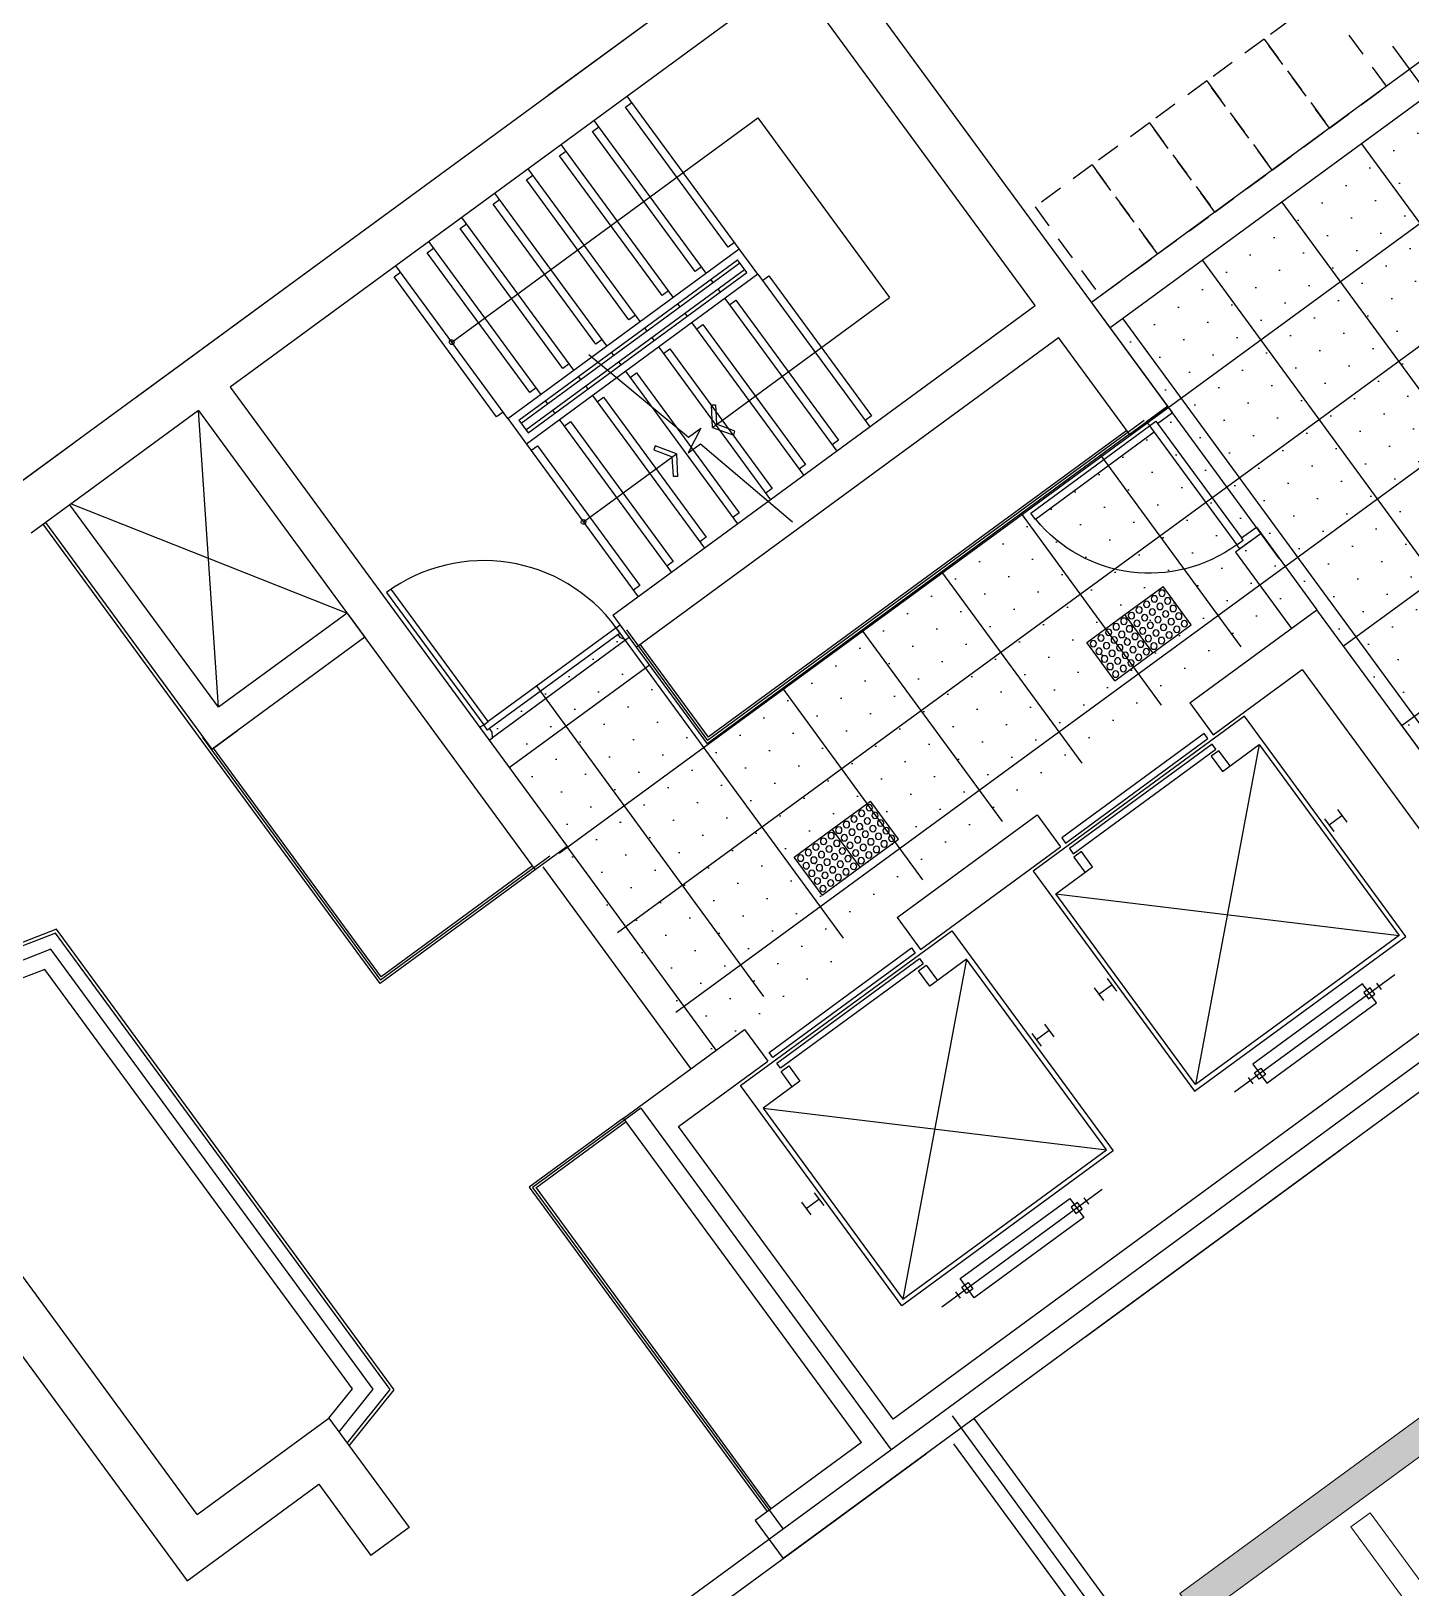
# Model space of a CAD drawing. Header units: millimetres. Extents: x 75184266 to 76346726, y -35077925 to -33679385.
# Drawn here: x 75323650 to 75332394, y -34603139 to -34593270 of the extents above; entities that cross this region are included whole.
import ezdxf
from ezdxf.xclip import XClip

# ---------------------------------------------------------------- set-up
doc = ezdxf.new("R2010")
doc.units = ezdxf.units.MM
doc.header["$LTSCALE"] = 50
doc.header["$MEASUREMENT"] = 0
doc.header["$XCLIPFRAME"] = 2
for name, pattern in [('XR-지하3층$0$-HID', [2.5, 1.5, -1]), ('XR-지하3층$0$H', [1.3, 0.8, -0.5]), ('XR-지하3층$0$HIDDEN2', [0.1875, 0.125, -0.0625])]:
    doc.linetypes.add(name, pattern=pattern)
for name, color, linetype in [('PLAN-ALL-DOOR', 4, 'CONTINUOUS'), ('XR-지하3층$0$1712-PL$0$DOOR', 4, 'CONTINUOUS'), ('XR-지하3층$0$1HIDDEN2', 1, 'XR-지하3층$0$HIDDEN2'), ('XR-지하3층$0$5', 5, 'CONTINUOUS'), ('XR-지하3층$0$AA-XXXX-SYMB', 7, 'CONTINUOUS'), ('XR-지하3층$0$hat', 8, 'CONTINUOUS'), ('XR-지하3층$0$장애인', 11, 'CONTINUOUS')]:
    doc.layers.add(name, color=color, linetype=linetype)
doc.layers.add('XR-지하3층$0$0_plan', color=7, linetype='CONTINUOUS', lineweight=0)
doc.layers.add('건축', color=8, linetype='CONTINUOUS', plot=False)

# ---------------------------------------------------------------- blocks, each defined once
blk = doc.blocks.new('XR-지하3층$0$1712-PL$0$FSD1000')
at = {"layer": 'XR-지하3층$0$1712-PL$0$DOOR', "color": 9}
for p, q in [((25, -101.3, 0), (865, -101.3, 0)), ((40, -146.3, 0), (850, -146.3, 0))]:
    blk.add_line(p, q, dxfattribs=at)
at = {"layer": 'XR-지하3층$0$1712-PL$0$DOOR', "elevation": 0}
for points in [[(25, 738.7), (25, -101.3), (70, -101.3), (70, 738.7)], [(-5, -251.3), (-5, -101.3), (25, -101.3), (25, -146.3), (40, -146.3), (40, -251.3)], [(895, -251.3), (895, -101.3), (865, -101.3), (865, -146.3), (850, -146.3), (850, -251.3)]]:
    blk.add_lwpolyline(points, close=True, dxfattribs=at)
at = {"layer": 'XR-지하3층$0$1712-PL$0$DOOR', "color": 9}
blk.add_arc((25, -101.3, 0), 840, 360, 86.92911, dxfattribs=at)
blk = doc.blocks.new('XR-지하3층$0$장애인 주차')
at = {"layer": 'XR-지하3층$0$5', "ltscale": 4}
h = blk.add_hatch(color=7, dxfattribs=at)
h.dxf.hatch_style = 1
h.paths.add_polyline_path([(3842, -695.1), (4402, -695.1), (4402, -1115.1), (3842, -1115.1)])
h.paths.add_polyline_path([(3892, -1065.1), (4352, -1065.1), (4352, -745.1), (3892, -745.1)], flags=16)
h.paths.add_polyline_path([(3982.2, -989.9), (3988.1, -973.1), (4011.2, -981.2), (4046.3, -898.3), (4135.9, -898.3), (4137.1, -880.6), (4072.3, -880.6), (4072.3, -862.9), (4138.4, -862.9), (4142.2, -809.8, -3.72247), (4161, -796.7), (4152.4, -916.1), (4058.1, -916.1), (4021, -1003.5)], flags=0)
h = blk.add_hatch(color=256, dxfattribs=at)
h.dxf.hatch_style = 1
h.paths.add_polyline_path([(4352, -1065.1), (4352, -745.1), (3892, -745.1), (3892, -1065.1)])
at = {"layer": 'XR-지하3층$0$hat'}
h = blk.add_hatch(color=7, dxfattribs=at)
edge = h.paths.add_edge_path()
edge.add_line((4161, -796.7), (4152.4, -916.1))
edge.add_line((4152.4, -916.1), (4058.1, -916.1))
edge.add_line((4058.1, -916.1), (4021, -1003.5))
edge.add_line((4021, -1003.5), (3982.2, -989.9))
edge.add_line((3982.2, -989.9), (3988.1, -973.1))
edge.add_line((3988.1, -973.1), (4011.2, -981.2))
edge.add_line((4011.2, -981.2), (4046.3, -898.3))
edge.add_line((4046.3, -898.3), (4135.9, -898.3))
edge.add_line((4135.9, -898.3), (4137.1, -880.6))
edge.add_line((4137.1, -880.6), (4072.3, -880.6))
edge.add_line((4072.3, -880.6), (4072.3, -862.9))
edge.add_line((4072.3, -862.9), (4138.4, -862.9))
edge.add_line((4138.4, -862.9), (4142.2, -809.8))
edge.add_arc((4140.3, -787.1), 22.8, -24.88273, 274.96983, ccw=False)
edge = h.paths.add_edge_path()
edge.add_line((4047.7, -981.5), (4057.8, -957.6))
edge.add_arc((4127.5, -941.6), 71.5, 192.8781, 416.16881)
edge.add_line((4167.3, -882.3), (4168.7, -862.5))
edge.add_arc((4127.5, -941.6), 89.2, 206.53502, 422.4866, ccw=False)
at = {"layer": 'XR-지하3층$0$장애인', "lineweight": 5, "true_color": 0xffffff}
blk.add_hatch(color=7, dxfattribs=at).paths.add_polyline_path([(2472, 3994.9), (2472, -1005.1), (3842, -1005.1), (3842, -805.1), (2672, -805.1), (2672, 3794.9), (5572, 3794.9), (5572, -805.1), (4402, -805.1), (4402, -1005.1), (5772, -1005.1), (5772, 3994.9)])
h = blk.add_hatch(color=7, dxfattribs=at)
h.paths.add_polyline_path([(5572, 2794.9), (5572, 3077.8), (4854.8, 3794.9), (4572, 3794.9)])
h.paths.add_polyline_path([(4572, 3044.9), (4572, 2762.1), (5572, 1762.1), (5572, 2044.9)])
h.paths.add_polyline_path([(4572, 2012.1), (4572, 1729.2), (5572, 729.2), (5572, 1012.1)])
h.paths.add_polyline_path([(5572, -303.6), (5572, -20.8), (4572, 979.2), (4572, 696.4)])
h.paths.add_polyline_path([(4572, -53.6), (4572, -336.5), (5040.6, -805.1), (5323.4, -805.1)])
h = blk.add_hatch(color=7, dxfattribs=at)
h.paths.add_polyline_path([(3763.2, 2216.3, -1), (3462.6, 2216.3, -1)])
h.paths.add_polyline_path([(3992.2, 1503.2, -0.343093), (3870.4, 1283.5), (3381.1, 1193.9), (3089.6, 708, -0.931653), (2987, 769.6), (3329.5, 1378.6), (3638.5, 1415.3, 0.446048), (3688.6, 1485.1), (3600.5, 1888.3, -0.596144), (3699, 2008.6), (4213.7, 1850.8), (4443.2, 1569.4, -0.883364), (4354.9, 1493), (4150.9, 1740.9), (3925.1, 1810.1)])
h.paths.add_polyline_path([(4052.6, 1393), (4055.4, 1527.5, -1.526545), (3257.3, 820.2), (3348, 968.9, 1.638056)])
at = {"layer": 'XR-지하3층$0$1HIDDEN2', "color": 11}
for points in [[(4161, -796.7), (4152.4, -916.1), (4058.1, -916.1), (4021, -1003.5), (3982.2, -989.9), (3988.1, -973.1), (4011.2, -981.2), (4046.3, -898.3), (4135.9, -898.3), (4137.1, -880.6), (4072.3, -880.6), (4072.3, -862.9), (4138.4, -862.9), (4142.2, -809.8)], [(4167.3, -882.3), (4168.7, -862.5)]]:
    blk.add_lwpolyline(points, dxfattribs=at)
for centre, radius, start, end in [((4140.3, -787.1), 22.8, 335.11727, 274.96983), ((4127.5, -941.6), 89.2, 206.53502, 62.4866), ((4127.5, -941.6), 71.5, 192.8781, 56.16881)]:
    blk.add_arc(centre, radius, start, end, dxfattribs=at)
at = {"layer": 'XR-지하3층$0$5', "lineweight": 5}
for p, q in [((4572, 3794.9), (4572, -805.1)), ((5572, 2794.9), (4572, 3794.9)), ((5572, 3077.8), (4854.8, 3794.9)), ((5572, 2044.9), (4572, 3044.9)), ((5572, 1762.1), (4572, 2762.1)), ((5572, 1012.1), (4572, 2012.1)), ((5572, 729.2), (4572, 1729.2)), ((5572, -20.8), (4572, 979.2)), ((5572, -303.6), (4572, 696.4)), ((5323.4, -805.1), (4572, -53.6)), ((5040.6, -805.1), (4572, -336.5))]:
    blk.add_line(p, q, dxfattribs=at)
at = {"layer": 'XR-지하3층$0$5', "ltscale": 4}
for p, q in [((4165.3, -1004.6), (4165.3, -804.6)), ((4165.3, -804.6), (4165.3, -904.6))]:
    blk.add_line(p, q, dxfattribs=at)
at = {"layer": 'XR-지하3층$0$5', "lineweight": 5}
for points in [[(3842, -1005.1), (2472, -1005.1), (2472, 3994.9), (5772, 3994.9), (5772, -1005.1), (4402, -1005.1)], [(3842, -805.1), (2672, -805.1), (2672, 3794.9), (5572, 3794.9), (5572, -805.1), (4402, -805.1)]]:
    blk.add_lwpolyline(points, dxfattribs=at)
at = {"layer": 'XR-지하3층$0$5', "ltscale": 4}
for points in [[(3842, -695.1), (3842, -1115.1), (4402, -1115.1), (4402, -695.1)], [(3892, -745.1), (3892, -1065.1), (4352, -1065.1), (4352, -745.1)]]:
    blk.add_lwpolyline(points, close=True, dxfattribs=at)
at = {"layer": 'XR-지하3층$0$장애인', "color": 8, "lineweight": 5}
for p, q in [((3699, 2008.6, 0), (4213.7, 1850.8, 0)), ((3688.6, 1485.1), (3600.5, 1888.3, 0)), ((3925.1, 1810.1, 0), (4150.9, 1740.9, 0)), ((4213.7, 1850.8, 0), (4443.2, 1569.4, 0)), ((4150.9, 1740.9, 0), (4354.9, 1493, 0)), ((4055.4, 1527.5), (4052.6, 1393)), ((3348, 968.9), (3257.3, 820.2))]:
    blk.add_line(p, q, dxfattribs=at)
at = {"layer": 'XR-지하3층$0$장애인', "color": 7, "lineweight": 5}
for points in [[(3523.1, 2719.9), (2773.1, 2719.9), (2773.1, 2869.9), (3523.1, 2869.9)], [(4473.1, 2719.9), (3723.1, 2719.9), (3723.1, 2869.9), (4473.1, 2869.9)]]:
    blk.add_lwpolyline(points, close=True, dxfattribs=at)
at = {"layer": 'XR-지하3층$0$장애인', "color": 8, "lineweight": 5, "extrusion": (0.976964, 0.213404, 0), "elevation": 4221}
blk.add_lwpolyline([(616.6, 0), (930.8, 0)], dxfattribs=at)
at = {"layer": 'XR-지하3층$0$장애인', "color": 8, "lineweight": 5}
for points in [[(3992.2, 1503.2, -0.343093), (3870.4, 1283.5), (3381.1, 1193.9), (3094, 715.3)], [(3094, 715.3, -1.000002), (2987, 769.6), (3329.5, 1378.6), (3639.5, 1415.4)]]:
    blk.add_lwpolyline(points, format="xyb", dxfattribs=at)
blk.add_circle((3612.9, 2216.3), 150.3, dxfattribs=at)
for centre, radius, start, end in [((3682.3, 1921.8, 0), 88.4, 79.11433, 202.31847), ((3810.4, 1000), 581.7, 198.00599, 65.09494), ((3632.2, 1472.6), 57.7, 276.27861, 12.43535), ((4394.3, 1536.7, 0), 58.8, 227.96553, 33.79043), ((3809.3, 999.9), 462.3, 183.85247, 58.2396)]:
    blk.add_arc(centre, radius, start, end, dxfattribs=at)
blk = doc.blocks.new('XR-지하3층$0$점형블럭')
at = {"layer": 'XR-지하3층$0$AA-XXXX-SYMB', "color": 9, "ltscale": 5}
for p, q in [((300, 300), (0, 300)), ((0, 300), (0, 0)), ((300, 300), (300, 0)), ((300, 0), (0, 0))]:
    blk.add_line(p, q, dxfattribs=at)
at = {"layer": 'XR-지하3층$0$AA-XXXX-SYMB', "color": 9, "ltscale": 2}
for centre in [(30, 270), (30, 210), (90, 270), (90, 210), (150, 270), (150, 210), (210, 270), (210, 210), (270, 270), (270, 210), (30, 150), (30, 90), (90, 150), (90, 90), (150, 150), (150, 90), (210, 150), (210, 90), (270, 150), (270, 90), (30, 30), (90, 30), (150, 30), (210, 30), (270, 30)]:
    blk.add_circle(centre, 20, dxfattribs=at)
blk = doc.blocks.new('XR-지하3층$0$A$C723B38EE')
at = {"layer": 'XR-지하3층$0$0_plan', "color": 8}
blk.add_lwpolyline([(0.2883, 354.6882, 0.009046), (6.3391, 355.0415, -0.06989), (137.259, 346.7637, 0.552713), (247.3477, 461.7493), (214.6865, 591.7176, 0.017723), (212.963, 597.6743, 0.017723)], format="xyb", dxfattribs=at)
blk = doc.blocks.new('A$C5C415861-flat-1')
at = {"layer": 'PLAN-ALL-DOOR', "ltscale": 10}
for p, q in [((-545.9, 1036.3), (-545.9, -3.7)), ((-510.9, -3.7), (-510.9, 1035.8)), ((-575.9, -3.7), (-575.9, -103.7)), ((-545.9, -3.7), (-575.9, -3.7)), ((-550.9, -103.7), (-530.9, -73.7)), ((-545.9, -45.7), (-545.9, -3.7)), ((-530.9, -45.7), (-545.9, -45.7)), ((-530.9, -73.7), (-530.9, -45.7)), ((479.1, -73.7), (479.1, -45.7)), ((479.1, -45.7), (494.1, -45.7)), ((499.1, -103.7), (479.1, -73.7)), ((494.1, -45.7), (494.1, -3.7)), ((494.1, -3.7), (524.1, -3.7)), ((524.1, -3.7), (524.1, -103.7)), ((-575.9, -103.7), (-550.9, -103.7)), ((524.1, -103.7), (499.1, -103.7))]:
    blk.add_line(p, q, dxfattribs=at)
at = {"layer": 'PLAN-ALL-DOOR'}
blk.add_line((-545.9, -3.7), (-510.9, -3.7), dxfattribs=at)
at = {"layer": 'PLAN-ALL-DOOR', "color": 8}
for p, q in [((479.1, -45.7), (-530.9, -45.7)), ((494.1, -3.7), (-510.9, -3.7)), ((499.1, -103.7), (-550.9, -103.7))]:
    blk.add_line(p, q, dxfattribs=at)
at = {"layer": 'PLAN-ALL-DOOR', "color": 8, "ltscale": 10}
blk.add_arc((-545.9, -3.7), 1040, 0, 90, dxfattribs=at)

msp = doc.modelspace()

# ---------------------------------------------------------------- hatches: boundary and pattern name
at = {"layer": '건축', "ltscale": 100}
h = msp.add_hatch(dxfattribs=at)
h.set_pattern_fill('NET', color=256, scale=5000, angle=36.25067)
h.set_pattern_definition([(306.194, (75332587.2, -34593615.7), (504.387, 369.08), []), (36.194, (75332587.2, -34593615.7), (-369.08, 504.387), [])])
edge = h.paths.add_edge_path()
edge.add_line((75334412.2, -34596448.4), (75332423.4, -34593735.8))
edge.add_line((75332423.4, -34593735.8), (75330490.4, -34595153))
edge.add_line((75330490.4, -34595153), (75330853.2, -34595647.9))
edge.add_line((75330853.2, -34595647.9), (75327933.8, -34597788.3))
edge.add_line((75327933.8, -34597788.3), (75327383.9, -34597038.3))
edge.add_line((75327383.9, -34597038.3), (75326496.8, -34597688.6))
edge.add_line((75326496.8, -34597688.6), (75326990.5, -34598362.1))
edge.add_line((75326990.5, -34598362.1), (75326937.9, -34598400.6))
edge.add_line((75326937.9, -34598400.6), (75327883.7, -34599691.1))
edge.add_line((75327883.7, -34599691.1), (75331743.1, -34596861.6))
edge.add_line((75331743.1, -34596861.6), (75332486.1, -34597870.6))
edge.add_line((75332486.1, -34597870.6), (75334411.9, -34596448.6))
h = msp.add_hatch(dxfattribs=at)
h.set_pattern_fill('DOTS', color=256, scale=3000, angle=36)
h.set_pattern_definition([(36, (768208.44, -367432.78), (-34.3643916, 206.79555385), [0, -187.5])])
edge = h.paths.add_edge_path()
edge.add_line((75334412.2, -34596448.4), (75332423.4, -34593735.8))
edge.add_line((75332423.4, -34593735.8), (75330490.4, -34595153))
edge.add_line((75330490.4, -34595153), (75330853.2, -34595647.9))
edge.add_line((75330853.2, -34595647.9), (75327933.8, -34597788.3))
edge.add_line((75327933.8, -34597788.3), (75327383.9, -34597038.3))
edge.add_line((75327383.9, -34597038.3), (75326496.8, -34597688.6))
edge.add_line((75326496.8, -34597688.6), (75326990.5, -34598362.1))
edge.add_line((75326990.5, -34598362.1), (75326937.9, -34598400.6))
edge.add_line((75326937.9, -34598400.6), (75327952.2, -34599758.7))
edge.add_line((75327952.2, -34599758.7), (75331743.1, -34596861.6))
edge.add_line((75331743.1, -34596861.6), (75332486.1, -34597870.6))
edge.add_line((75332486.1, -34597870.6), (75334411.9, -34596448.6))

# ---------------------------------------------------------------- linework, layer by layer
at = {"layer": '건축'}
for p, q in [((75328541.4, -34592494.6), (75323472.7, -34596210.7)), ((75330853.2, -34595647.9), (75328541.4, -34592494.6)), ((75328476.8, -34592913.9), (75324912.2, -34595527.3)), ((75330014.1, -34595010.7), (75328476.8, -34592913.9)), ((75326670.1, -34595726.4), (75328137.9, -34594650.3)), ((75328256.2, -34594811.6), (75326788.4, -34595887.7)), ((75327336.6, -34596973.7), (75330014.1, -34595010.7)), ((75327484.4, -34597175.4), (75330161.9, -34595212.4)), ((75330611.3, -34595825.3), (75330161.9, -34595212.4)), ((75324912.2, -34595527.3), (75327046.6, -34598438.7)), ((75324710.6, -34595675.1), (75323650, -34596452.6)), ((75324710.6, -34595675.1), (75326845, -34598586.5)), ((75324837.6, -34597556.6), (75324710.6, -34595675.1)), ((75326670.1, -34595726.4), (75326788.4, -34595887.7)), ((75323903.3, -34596267), (75325652.1, -34596959.4)), ((75325652.1, -34596959.4), (75324837.6, -34597556.6)), ((75327336.6, -34596973.7), (75327484.4, -34597175.4)), ((75330992.8, -34597529.5), (75331799.2, -34596938.3)), ((75333484.3, -34599236.7), (75331799.2, -34596938.3)), ((75325764.5, -34597112.6), (75324796.7, -34597822.2)), ((75331140.6, -34597731.1), (75331705.1, -34597317.3)), ((75331705.1, -34597317.3), (75333065, -34599172.2)), ((75330992.8, -34597529.5), (75331140.6, -34597731.1)), ((75331433.7, -34597792.7), (75331030.3, -34599948.5)), ((75330025, -34598239), (75330172.8, -34598440.7)), ((75331847.6, -34598264.3), (75331906.8, -34598344.9)), ((75331957.8, -34598245.5), (75331877.2, -34598304.6)), ((75331928.3, -34598205.1), (75331987.4, -34598285.8)), ((75326937, -34598500.5), (75325864.3, -34599286.9)), ((75326827.3, -34598562.3), (75325867.6, -34599265.9)), ((75326845, -34598586.5), (75325861.1, -34599307.8)), ((75330143.4, -34598738.8), (75332320.6, -34599002.5)), ((75329137.9, -34598889.4), (75329285.7, -34599091.1)), ((75333065, -34599172.2), (75329113.3, -34602069.4)), ((75329578.8, -34599152.6), (75329175.4, -34601308.4)), ((75333484.3, -34599236.7), (75328415.6, -34602952.8)), ((75332292.9, -34599252.2), (75331276.7, -34599997.2)), ((75330387.9, -34599334.5), (75330447, -34599415.1)), ((75330417.5, -34599374.8), (75330498.1, -34599315.7)), ((75330468.5, -34599275.3), (75330527.7, -34599356)), ((75332177.3, -34599305.9), (75332206.9, -34599346.2)), ((75330073.4, -34599565.1), (75330132.5, -34599645.7)), ((75327403.9, -34600160.7), (75328170.1, -34599599)), ((75328170.1, -34599599), (75328317.9, -34599800.6)), ((75329992.7, -34599624.2), (75330051.9, -34599704.8)), ((75330102.9, -34599605.4), (75330022.3, -34599664.5)), ((75327753.4, -34600214.5), (75328317.9, -34599800.6)), ((75331362.8, -34599903.1), (75331392.3, -34599943.4)), ((75328288.5, -34600098.7), (75330465.7, -34600362.4)), ((75327403.9, -34600160.7), (75326807.1, -34600598.2)), ((75327421.7, -34600184.8), (75326849.1, -34600604.6)), ((75328911.7, -34602217.2), (75327403.9, -34600160.7)), ((75329113.3, -34602069.4), (75327753.4, -34600214.5)), ((75326807.1, -34600598.2), (75328314.9, -34602654.7)), ((75326850.8, -34600603.4), (75328337.7, -34602638)), ((75328613.6, -34600635.2), (75328672.8, -34600715.9)), ((75329421.8, -34601357.1), (75330438, -34600612.1)), ((75328533, -34600694.4), (75328592.1, -34600775)), ((75328562.6, -34600734.7), (75328643.2, -34600675.6)), ((75330322.4, -34600665.8), (75330352, -34600706.1)), ((75329507.9, -34601263), (75329537.4, -34601303.3)), ((75328911.7, -34602217.2), (75328238.3, -34602710.9)), ((75325472.6, -34602481.8), (75325803.7, -34602933.4))]:
    msp.add_line(p, q, dxfattribs=at)
at = {"layer": '건축', "ltscale": 0.5}
for p, q in [((75332546.9, -34593394.3), (75330370.7, -34594989.8)), ((75332665.2, -34593555.6), (75330489, -34595151.1)), ((75331444.5, -34596454.4), (75331283.2, -34596572.7)), ((75331444.5, -34596454.4), (75331799.2, -34596938.3)), ((75331283.2, -34596572.7), (75331637.9, -34597056.5)), ((75327992.5, -34599729.2), (75327046.6, -34598438.7)), ((75335980.2, -34610735.2, 0), (75329626, -34602065.4))]:
    msp.add_line(p, q, dxfattribs=at)
at = {"layer": '건축', "ltscale": 100}
msp.add_line((75334658.9, -34596616.3), (75332281, -34593366.7), dxfattribs=at)
at = {"layer": '건축', "ltscale": 20}
msp.add_line((75337501.6, -34612981.9, 0), (75329488.6, -34602048.9, 0), dxfattribs=at)
at = {"layer": '건축', "linetype": 'XR-지하3층$0$H', "ltscale": 50}
msp.add_lwpolyline([(75346341.1, -34610363.2), (75345912.4, -34609778.5), (75344202.7, -34611032), (75342606.3, -34608854.5), (75336936.7, -34613011.1), (75338533.2, -34615188.6), (75336137.9, -34616944.6), (75333225.9, -34612972.7), (75334818.7, -34611805), (75333523.9, -34610038.8), (75334007.8, -34609684), (75329993.1, -34604208.1), (75328864, -34605035.8), (75327714, -34603467.2), (75333484.3, -34599236.7), (75328541.4, -34592494.6), (75323920.3, -34595882.5), (75322851.7, -34596665.9), (75321630.7, -34595000.6), (75322699.3, -34594217.1), (75318052, -34587878.2), (75317084.2, -34588587.7), (75314772.3, -34585434.4), (75308385, -34590117.2)], dxfattribs=at)
at = {"layer": '건축', "linetype": 'XR-지하3층$0$-HID', "ltscale": 2}
for points in [[(75332240.6, -34593618.9), (75331826.7, -34593054.4), (75331463.8, -34593320.5), (75331877.7, -34593885)], [(75331877.7, -34593885), (75331463.8, -34593320.5), (75331100.9, -34593586.5), (75331514.8, -34594151.1)], [(75331514.8, -34594151.1), (75331100.9, -34593586.5), (75330738, -34593852.6), (75331151.9, -34594417.1)], [(75331151.9, -34594417.1), (75330738, -34593852.6), (75330375.1, -34594118.7), (75330789, -34594683.2)], [(75330789, -34594683.2), (75330375.1, -34594118.7), (75330012.2, -34594384.7), (75330426, -34594949.3)]]:
    msp.add_lwpolyline(points, close=True, dxfattribs=at)
at = {"layer": '건축'}
for points in [[(75328108.3, -34594610), (75328068, -34594639.6), (75327417.6, -34593752.4), (75327458, -34593722.9)], [(75328137.9, -34594650.3), (75327428.4, -34593682.5)], [(75326315.4, -34595242.5), (75328254.9, -34593820.5)], [(75327928.2, -34594804), (75327218.7, -34593836.3)], [(75328254.9, -34593820.5), (75329090.1, -34594959.7)], [(75327898.7, -34594763.7), (75327858.3, -34594793.3), (75327207.9, -34593906.2), (75327248.3, -34593876.6)], [(75327689, -34594917.4), (75327648.7, -34594947), (75326998.3, -34594059.9), (75327038.6, -34594030.3)], [(75327718.5, -34594957.8), (75327009, -34593990)], [(75327479.3, -34595071.2), (75327439, -34595100.7), (75326788.6, -34594213.6), (75326828.9, -34594184)], [(75327508.9, -34595111.5), (75326799.3, -34594143.7)], [(75327299.2, -34595265.2), (75326589.7, -34594297.5)], [(75327269.6, -34595224.9), (75327229.3, -34595254.5), (75326578.9, -34594367.3), (75326619.2, -34594337.8)], [(75327059.9, -34595378.6), (75327019.6, -34595408.2), (75326369.2, -34594521.1), (75326409.5, -34594491.5)], [(75327089.5, -34595419), (75326380, -34594451.2)], [(75326879.8, -34595572.7), (75326170.3, -34594604.9)], [(75326850.2, -34595532.4), (75326809.9, -34595561.9), (75326159.5, -34594674.8), (75326199.8, -34594645.2)], [(75326740, -34595737.2), (75328127.1, -34594720.2)], [(75328186.3, -34594800.8), (75328127.1, -34594720.2)], [(75328256.2, -34594811.6), (75328137.9, -34594650.3)], [(75328226.6, -34594771.3), (75328167.5, -34594690.6)], [(75326640.6, -34595686.1), (75326600.2, -34595715.7), (75325949.8, -34594828.5), (75325990.2, -34594799)], [(75326670.1, -34595726.4), (75325960.6, -34594758.6)], [(75328141.9, -34594740.4), (75326754.8, -34595757.3)], [(75326784.4, -34595797.7), (75328171.5, -34594780.7)], [(75326799.1, -34595817.8), (75328186.3, -34594800.8)], [(75328256.2, -34594811.6), (75328965.7, -34595779.4)], [(75328285.7, -34594851.9), (75328326.1, -34594822.4), (75328976.4, -34595709.5), (75328936.1, -34595739.1)], [(75327972.6, -34594864.5), (75327957.8, -34594844.4)], [(75328002.1, -34594904.8), (75328016.9, -34594925)], [(75327762.9, -34595018.3), (75327748.1, -34594998.1)], [(75327968.3, -34595782.1), (75329090.1, -34594959.7)], [(75328046.5, -34594965.3), (75328756, -34595933.1)], [(75328076, -34595005.7), (75328116.4, -34594976.1), (75328766.8, -34595863.2), (75328726.4, -34595892.8)], [(75327792.4, -34595058.6), (75327807.2, -34595078.7)], [(75327836.8, -34595119.1), (75328546.3, -34596086.8)], [(75327553.2, -34595172), (75327538.4, -34595151.8)], [(75327582.8, -34595212.3), (75327597.5, -34595232.5)], [(75327866.4, -34595159.4), (75327906.7, -34595129.8), (75328557.1, -34596016.9), (75328516.7, -34596046.5)], [(75327184.7, -34595320.2), (75327816.8, -34595844), (75327894.1, -34595787.4), (75327814.2, -34595944.2), (75327891.5, -34595887.6), (75328476.2, -34596380)], [(75327343.5, -34595325.7), (75327328.7, -34595305.6)], [(75327627.1, -34595272.8), (75328336.6, -34596240.6)], [(75327656.7, -34595313.1), (75327697, -34595283.6), (75328347.4, -34596170.7), (75328307.1, -34596200.2)], [(75327373.1, -34595366), (75327387.9, -34595386.2)], [(75327133.8, -34595479.4), (75327119.1, -34595459.3)], [(75327163.4, -34595519.8), (75327178.2, -34595539.9)], [(75327417.4, -34595426.5), (75328126.9, -34596394.3)], [(75327447, -34595466.8), (75327487.3, -34595437.3), (75328137.7, -34596324.4), (75328097.4, -34596354)], [(75326924.1, -34595633.2), (75326909.4, -34595613)], [(75327207.7, -34595580.2), (75327917.3, -34596548)], [(75327237.3, -34595620.6), (75327277.6, -34595591), (75327928, -34596478.1), (75327887.7, -34596507.7)], [(75326953.7, -34595673.5), (75326968.5, -34595693.7)], [(75327968.3, -34595782.1), (75327961.5, -34595638.6), (75327987, -34595639.2), (75327994.6, -34595762.8)], [(75326740, -34595737.2), (75326799.1, -34595817.8)], [(75326998.1, -34595734), (75327707.6, -34596701.8)], [(75327027.6, -34595774.3), (75327067.9, -34595744.7), (75327718.3, -34596631.9), (75327678, -34596661.4)], [(75330703.2, -34595739.3), (75327937, -34597767.3)], [(75330593.5, -34595801.1), (75327940.2, -34597746.3)], [(75327968.3, -34595782.1), (75328103.1, -34595831.8), (75328110.3, -34595807.3), (75327994.6, -34595762.8)], [(75326788.4, -34595887.7), (75327497.9, -34596855.5)], [(75326817.9, -34595928), (75326858.3, -34595898.5), (75327508.7, -34596785.6), (75327468.3, -34596815.2)], [(75327739.2, -34595950.1), (75327604.5, -34595900.3), (75327597.3, -34595924.9), (75327713, -34595969.3)], [(75330611.3, -34595825.3), (75327933.8, -34597788.3)], [(75327150.5, -34596381.7), (75327739.2, -34595950.1)], [(75327739.2, -34595950.1), (75327746.1, -34596093.5), (75327720.6, -34596093), (75327713, -34595969.3)], [(75324837.6, -34597556.6), (75323896, -34596272.3)], [(75324780.6, -34597834), (75323726.7, -34596396.4)], [(75324796.7, -34597822.2), (75323742.8, -34596384.6)], [(75327422.6, -34597065.7), (75327937, -34597767.3)], [(75327484.4, -34597175.4), (75327933.8, -34597788.3)], [(75327508.6, -34597157.6), (75327940.2, -34597746.3)], [(75324736.5, -34597748.5), (75325864.3, -34599286.9)], [(75324804.8, -34597816.2), (75324957.2, -34597704.5)], [(75325861.1, -34599307.8), (75324780.6, -34597834)], [(75325867.6, -34599265.9), (75324804.8, -34597816.2)], [(75331248.2, -34597928.7), (75331177.3, -34597832), (75331128.9, -34597867.4), (75331199.8, -34597964.2), (75331433.7, -34597792.7), (75332320.6, -34599002.5), (75331030.3, -34599948.5), (75330143.4, -34598738.8), (75330377.2, -34598567.3), (75330306.3, -34598470.5), (75330257.9, -34598506), (75330328.9, -34598602.8)], [(75329137.9, -34598889.4), (75330025, -34598239)], [(75329285.7, -34599091.1), (75330172.8, -34598440.7)], [(75325665.7, -34602237.8), (75325950.8, -34601882.6), (75323811, -34598963.9), (75323386.5, -34599129)], [(75325653.4, -34602221.1), (75325925.6, -34601882), (75323804, -34598988.1), (75323398.7, -34599145.7)], [(75325601.4, -34602150.1), (75325818.5, -34601879.7), (75323774, -34599091), (75323450.7, -34599216.6)], [(75328474, -34599962.7), (75328403, -34599865.9), (75328451.4, -34599830.4), (75328522.3, -34599927.2), (75328288.5, -34600098.7), (75329175.4, -34601308.4), (75330465.7, -34600362.4), (75329578.8, -34599152.6), (75329345, -34599324.1), (75329274, -34599227.3), (75329322.4, -34599191.9), (75329393.3, -34599288.6)], [(75325537.1, -34602062.5), (75325686.2, -34601876.8), (75323736.9, -34599218), (75323515, -34599304.3)], [(75333254.5, -34599219.2), (75327625.3, -34603346.3)], [(75324702.4, -34602674.4), (75322680.3, -34599916.3), (75323515, -34599304.3)], [(75327513.6, -34600098.8), (75326828.1, -34600601.4), (75328415.7, -34602766.8)], [(75327513.6, -34600098.8), (75329101.2, -34602264.2)], [(75321618.7, -34603000.9), (75323538.1, -34601593.7), (75324637.9, -34603093.7)], [(75324702.4, -34602674.4), (75325537.1, -34602062.5), (75326045.6, -34602756)], [(75324637.9, -34603093.7), (75325472.6, -34602481.8)], [(75328238.3, -34602710.9), (75328415.6, -34602952.8)], [(75326045.6, -34602756), (75325803.7, -34602933.4)]]:
    msp.add_lwpolyline(points, dxfattribs=at)
for points in [[(75326324.2, -34595254.6, -1), (75326306.5, -34595230.4, -1)], [(75327159.4, -34596393.8, -1), (75327141.7, -34596369.6, -1)]]:
    msp.add_lwpolyline(points, format="xyb", close=True, dxfattribs=at)
at = {"layer": '건축', "ltscale": 0.5}
for points in [[(75330611.3, -34595825.3), (75330853.2, -34595647.9)], [(75325652.1, -34596959.4), (75325764.5, -34597112.6)], [(75327046.6, -34598438.7), (75326845, -34598586.5)], [(75327831.2, -34599847.4), (75326894.2, -34598569)]]:
    msp.add_lwpolyline(points, dxfattribs=at)
at = {"layer": '건축'}
for points in [[(75332362.6, -34599008.9), (75331369.2, -34597654), (75331369.2, -34597654), (75331339.7, -34597613.7), (75330000.9, -34598595.2), (75330030.5, -34598635.5), (75330030.5, -34598635.5), (75331023.8, -34599990.4)], [(75331084.7, -34597722.5), (75330181.4, -34598384.8), (75330205.1, -34598417), (75331108.3, -34597754.8)], [(75331134.3, -34597790.3), (75330231.1, -34598452.5), (75330254.7, -34598484.8), (75331158, -34597822.5)], [(75329168.9, -34601350.3), (75328175.6, -34599995.4), (75328175.6, -34599995.4), (75328146, -34599955.1), (75329484.8, -34598973.6), (75329514.3, -34599013.9), (75329514.3, -34599013.9), (75330507.7, -34600368.8)], [(75328326.5, -34599744.7), (75329229.8, -34599082.4), (75329253.4, -34599114.7), (75328350.2, -34599776.9)], [(75328376.2, -34599812.4), (75329279.4, -34599150.2), (75329303.1, -34599182.5), (75328399.8, -34599844.7)], [(75332087.3, -34599309.9), (75331393.7, -34599818.4), (75331482.4, -34599939.4), (75332176, -34599430.9)], [(75332137, -34599335.5), (75332096.7, -34599365), (75332126.2, -34599405.4), (75332166.6, -34599375.8)], [(75331403.1, -34599873.5), (75331443.4, -34599844), (75331473, -34599884.3), (75331432.7, -34599913.9)], [(75329538.8, -34601178.3), (75330232.4, -34600669.8), (75330321.1, -34600790.8), (75329627.5, -34601299.3)], [(75330282.1, -34600695.4), (75330241.8, -34600725), (75330271.3, -34600765.3), (75330311.7, -34600735.7)], [(75329548.2, -34601233.4), (75329588.5, -34601203.9), (75329618.1, -34601244.2), (75329577.8, -34601273.8)]]:
    msp.add_lwpolyline(points, close=True, dxfattribs=at)
at = {"layer": '건축', "ltscale": 0.5, "elevation": 0}
msp.add_lwpolyline([(75334597, -34611501.3), (75335701.3, -34610691.7), (75329497.3, -34602226.8)], dxfattribs=at)

# ---------------------------------------------------------------- block references
at = {"layer": '건축', "xscale": -1}
for name, p, rotation in [('XR-지하3층$0$1712-PL$0$FSD1000', (75333238.4, -34592823.8, 0), 36.24693027632809), ('XR-지하3층$0$장애인 주차', (75332689.7, -34598818.3), 126.2469345521213)]:
    msp.add_blockref(name, p, dxfattribs=dict(at, rotation=rotation))
at = {"layer": '건축', "xscale": -1.111164041924104, "yscale": 1.111164040863514, "zscale": 1.111164041234692, "rotation": 126.2467709163459}
msp.add_blockref('XR-지하3층$0$1712-PL$0$FSD1000', (75330631.3, -34595817.5, 0), dxfattribs=at)
at = {"layer": '건축', "rotation": 36.24677454586007}
msp.add_blockref('A$C5C415861-flat-1', (75326956.1, -34597341.2), dxfattribs=at)
at = {"layer": '건축', "ltscale": 2, "xscale": -1, "rotation": 126.2651231999269}
for p in [(75330823.6, -34596791.7), (75330581.7, -34596969.1), (75328968.7, -34598151.6), (75328726.8, -34598329)]:
    msp.add_blockref('XR-지하3층$0$점형블럭', p, dxfattribs=at)
at = {"layer": '건축', "ltscale": 0.5}
ref = msp.add_blockref('XR-지하3층$0$A$C723B38EE', (75115875.3, -35187756.2), dxfattribs=dict(at, xscale=999.9999999999998, yscale=999.9999999999998, zscale=999.9999999999998))
XClip(ref).set_block_clipping_path([(137.7798442268, 119.9958357572), (497.8511876765, 396.6664658143)])

doc.saveas('drawing.dxf')
